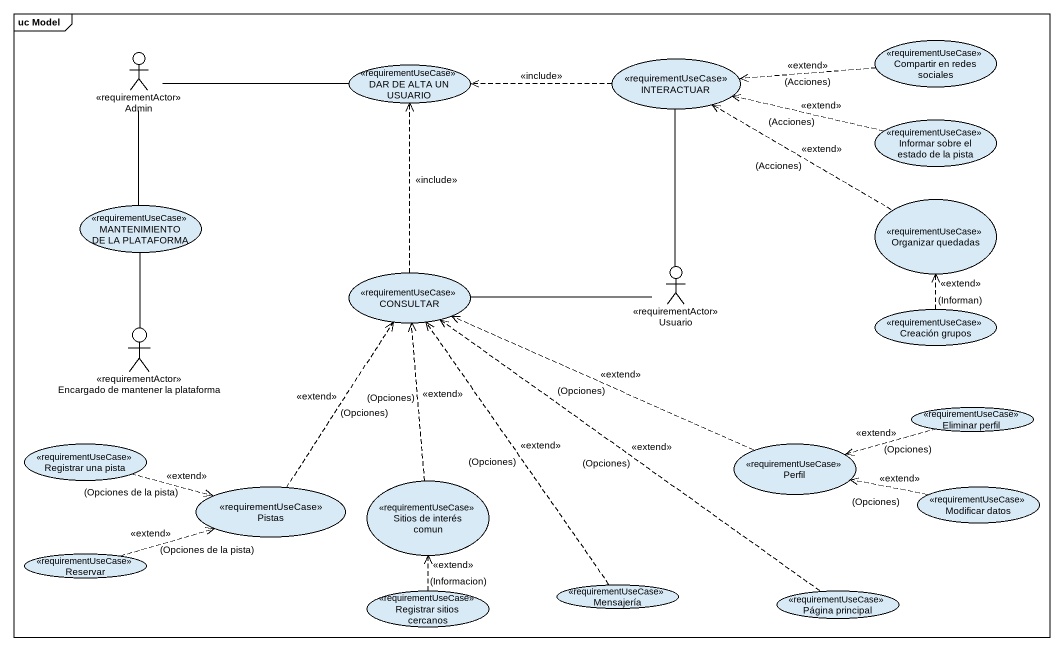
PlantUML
@startuml
mainframe uc Model
actor Admin <<requirementActor>>
usecase "DAR DE ALTA UN USUARIO" as DAR_DE_ALTA_UN_USUARIO <<requirementUseCase>>
usecase INTERACTUAR <<requirementUseCase>>
usecase "Compartir en redes sociales" as Compartir_en_redes_sociales <<requirementUseCase>>
usecase "Informar sobre el estado de la pista" as Informar_sobre_el_estado_de <<requirementUseCase>>
usecase "MANTENIMIENTO DE LA PLATAFORMA" as MANTENIMIENTO_DE_LA <<requirementUseCase>>
usecase "Organizar quedadas" as Organizar_quedadas <<requirementUseCase>>
usecase CONSULTAR <<requirementUseCase>>
actor Usuario <<requirementActor>>
usecase "Creación grupos" as Creación_grupos <<requirementUseCase>>
actor "Encargado de mantener la plataforma" as Encargado_de_mantener_la <<requirementActor>>
usecase "Eliminar perfil" as Eliminar_perfil <<requirementUseCase>>
usecase "Registrar una pista" as Registrar_una_pista <<requirementUseCase>>
usecase Perfil <<requirementUseCase>>
usecase Pistas <<requirementUseCase>>
usecase "Sitios de interés comun" as Sitios_de_interés_comun <<requirementUseCase>>
usecase "Modificar datos" as Modificar_datos <<requirementUseCase>>
usecase Reservar <<requirementUseCase>>
usecase Mensajería <<requirementUseCase>>
usecase "Registrar sitios cercanos" as Registrar_sitios_cercanos <<requirementUseCase>>
usecase "Página principal" as Página_principal <<requirementUseCase>>
Admin -right- DAR_DE_ALTA_UN_USUARIO
Admin -- MANTENIMIENTO_DE_LA
INTERACTUAR .left.> DAR_DE_ALTA_UN_USUARIO : <<include>>
Compartir_en_redes_sociales .left.> INTERACTUAR : <<extend>>\n(Acciones)
Informar_sobre_el_estado_de .left.> INTERACTUAR : <<extend>>\n(Acciones)
MANTENIMIENTO_DE_LA -- Encargado_de_mantener_la
Organizar_quedadas .left.> INTERACTUAR : <<extend>>\n(Acciones)
CONSULTAR .up.> DAR_DE_ALTA_UN_USUARIO : <<include>>
Usuario -up- INTERACTUAR
Usuario -left- CONSULTAR
Creación_grupos .up.> Organizar_quedadas : <<extend>>\n(Informan)
Eliminar_perfil .left.> Perfil : <<extend>>\n(Opciones)
Registrar_una_pista .right.> Pistas : <<extend>>\n(Opciones de la pista)
Perfil .left.> CONSULTAR : <<extend>>\n(Opciones)
Pistas .up.> CONSULTAR : <<extend>>\n(Opciones)
Sitios_de_interés_comun .up.> CONSULTAR : <<extend>>\n(Opciones)
Modificar_datos .left.> Perfil : <<extend>>\n(Opciones)
Reservar .right.> Pistas : <<extend>>\n(Opciones de la pista)
Mensajería .up.> CONSULTAR : <<extend>>\n(Opciones)
Registrar_sitios_cercanos .up.> Sitios_de_interés_comun : <<extend>>\n(Informacion)
Página_principal .up.> CONSULTAR : <<extend>>\n(Opciones)
@enduml
